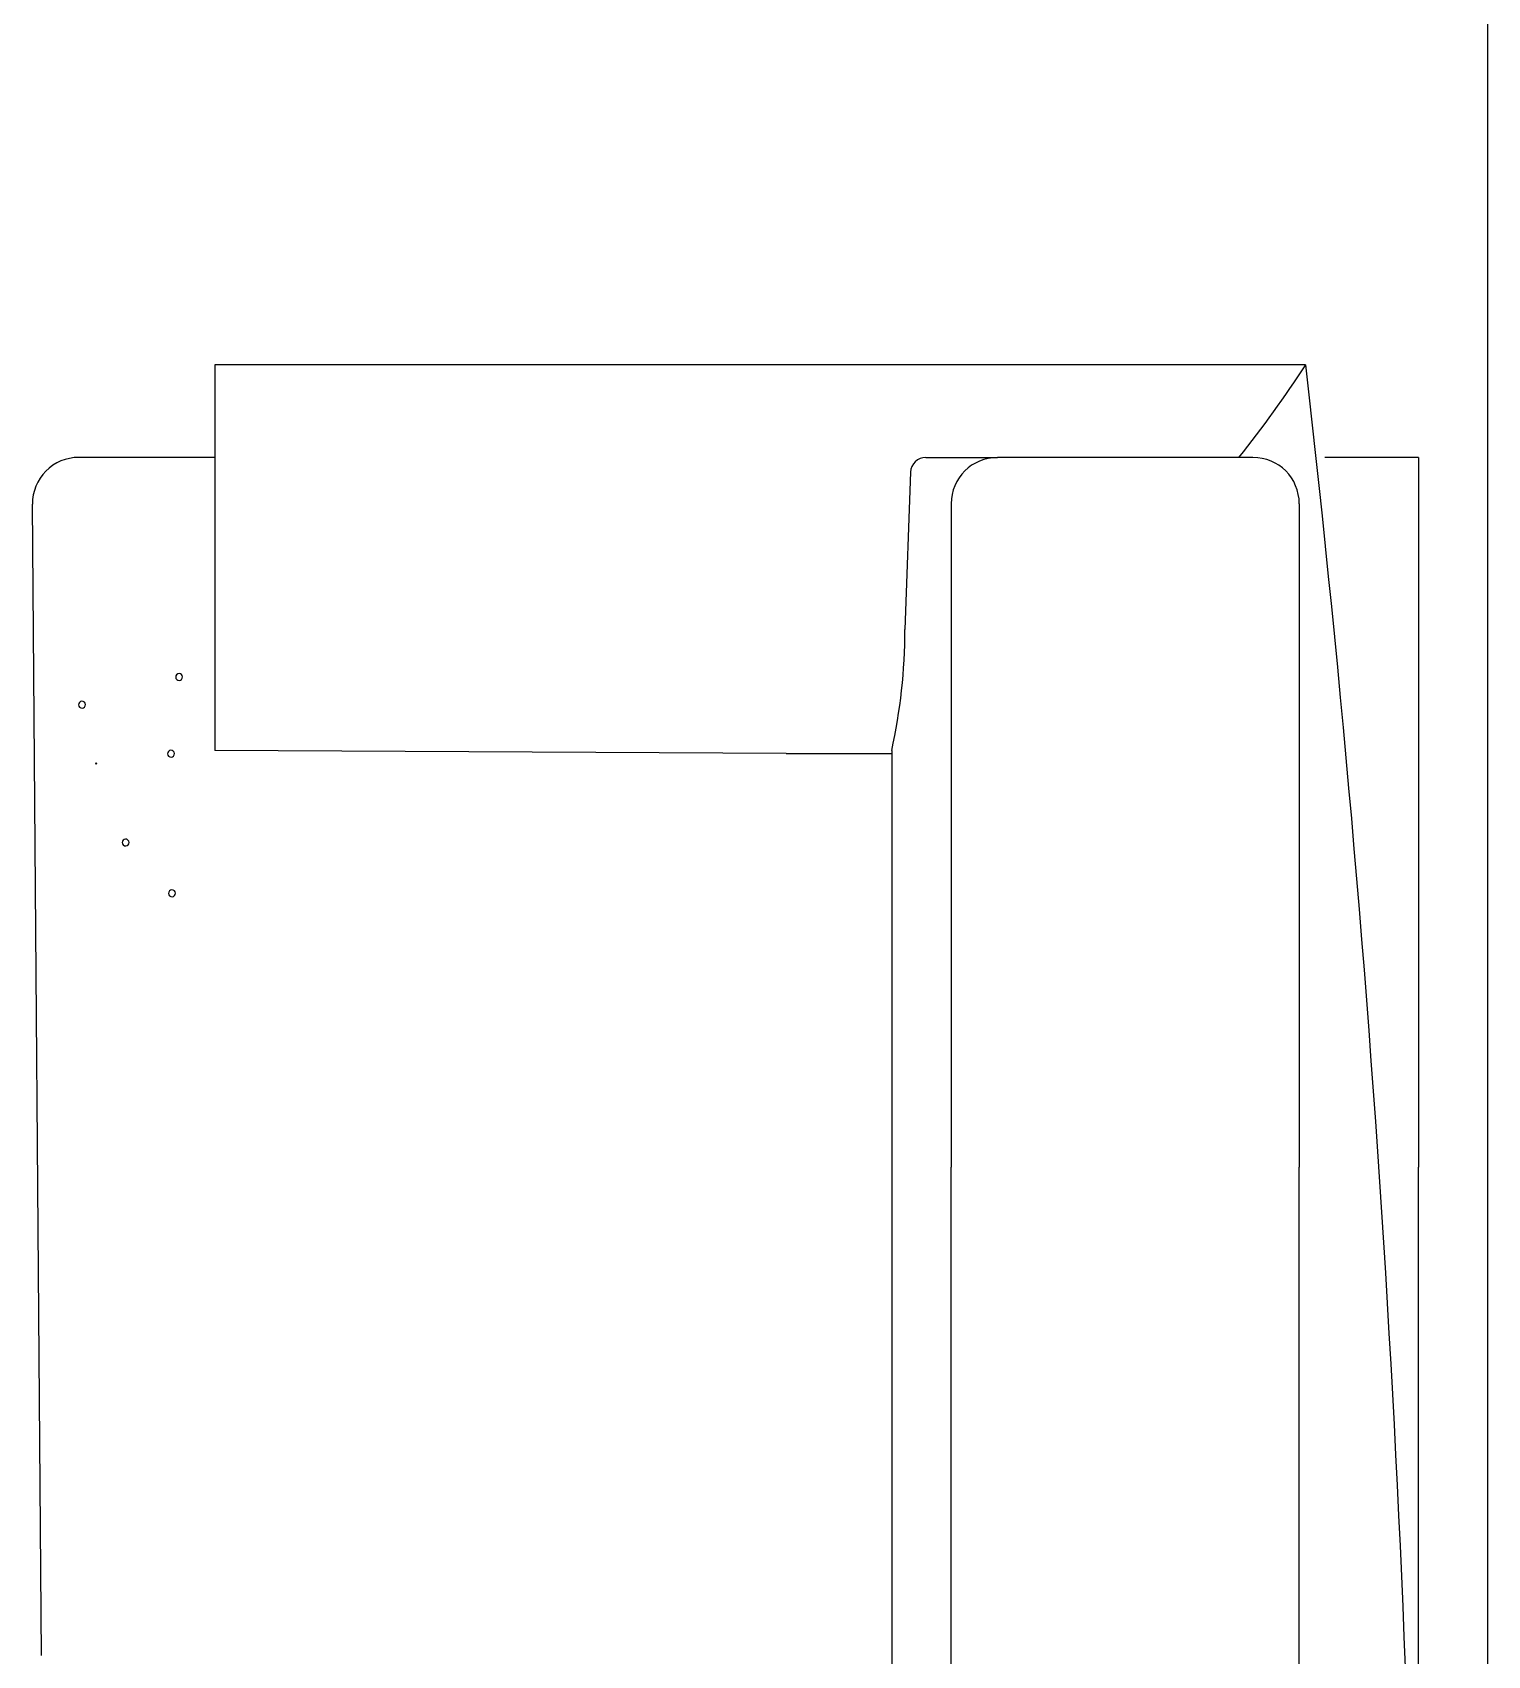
# Model space of a CAD drawing. Header units: feet. Extents: x 15180 to 17114, y 6067 to 8094.
# Drawn here: x 16421.51 to 16449.06, y 6181.08 to 6211.8 of the extents above; entities that cross this region are included whole.
import ezdxf

# ---------------------------------------------------------------- set-up
doc = ezdxf.new("R2010")
doc.units = ezdxf.units.FT
doc.layers.add('freecads.com', color=7, linetype='Continuous')

msp = doc.modelspace()

# ---------------------------------------------------------------- linework, layer by layer
msp.add_line((16449.055, 6227.519), (16449.055, 6130.084))
at = {"layer": 'freecads.com', "ltscale": 2}
for p, q in [((16424.96, 6205.512), (16424.96, 6198.209)), ((16445.612, 6205.512), (16424.96, 6205.512)), ((16424.96, 6203.76), (16422.385, 6203.76)), ((16438.424, 6203.76), (16439.777, 6203.76)), ((16444.615, 6203.76), (16439.777, 6203.76)), ((16447.747, 6203.76), (16445.974, 6203.76)), ((16447.747, 6203.76), (16447.747, 6190.321)), ((16438.132, 6203.478), (16438.027, 6200.499)), ((16421.683, 6181.078), (16421.509, 6202.876)), ((16438.901, 6202.883), (16438.901, 6190.321)), ((16445.492, 6202.883), (16445.492, 6190.321)), ((16435.776, 6198.153), (16424.96, 6198.209)), ((16435.776, 6198.153), (16437.775, 6198.153)), ((16437.775, 6198.209), (16437.775, 6180.505)), ((16438.901, 6180.505), (16438.901, 6190.321)), ((16445.492, 6180.505), (16445.492, 6190.321)), ((16447.747, 6130.096), (16447.747, 6190.321))]:
    msp.add_line(p, q, dxfattribs=at)
for centre, radius, start, end in [((16427.122, 6217.496), 22.034, 321.4328, 327.0519), ((16119.767, 6168.148), 327.981, 353.68225, 6.54157), ((16422.385, 6202.883), 0.876, 90, 180.4579), ((16438.424, 6203.467), 0.292, 90, 177.9816), ((16439.777, 6202.883), 0.876, 90, 180), ((16444.615, 6202.883), 0.876, 0, 90), ((16427.227, 6200.526), 10.8, 347.6131, 359.8582), ((16424.285, 6199.601), 0.0649, 1.3946, 181.3946), ((16424.285, 6199.601), 0.0649, 181.3946, 1.3946), ((16422.447, 6199.078), 0.0649, 1.3946, 181.3946), ((16422.447, 6199.078), 0.0649, 181.3946, 1.3946), ((16424.131, 6198.15), 0.0649, 1.3946, 181.3946), ((16424.131, 6198.15), 0.0649, 181.3946, 1.3946), ((16422.716, 6197.965), 0.0108, 1.3946, 181.3946), ((16422.716, 6197.965), 0.0108, 181.3946, 1.3946), ((16423.272, 6196.469), 0.0649, 1.3946, 181.3946), ((16423.272, 6196.469), 0.0649, 181.3946, 1.3946), ((16424.15, 6195.508), 0.0649, 1.3946, 181.3946), ((16424.15, 6195.508), 0.0649, 181.3946, 1.3946)]:
    msp.add_arc(centre, radius, start, end, dxfattribs=at)

doc.saveas('drawing.dxf')
